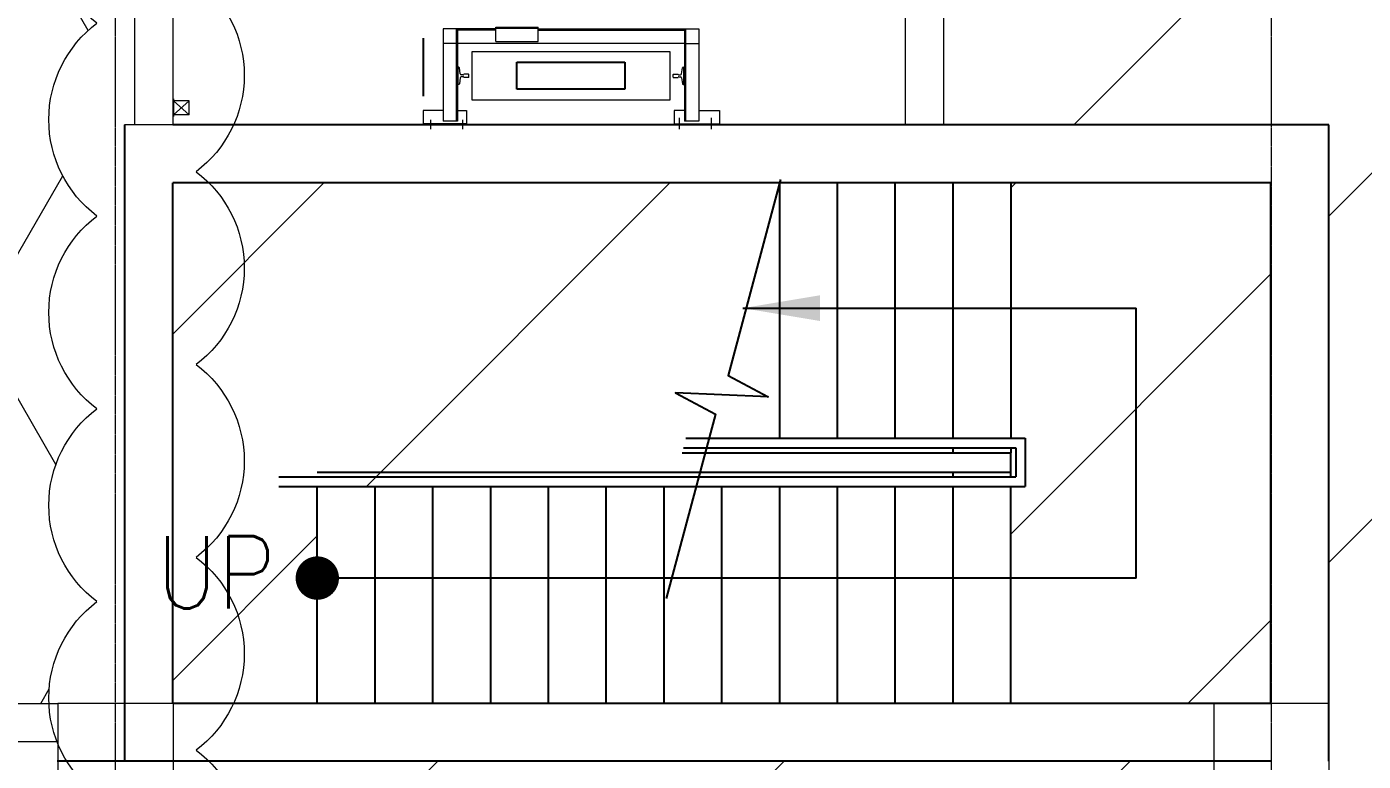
# Model space of a CAD drawing. Extents: x -59767 to 1106559, y -1290 to 1129522.
# Drawn here: x 631579 to 638517, y 461293 to 465102 of the extents above; entities that cross this region are included whole.
import ezdxf

# ---------------------------------------------------------------- set-up
doc = ezdxf.new("R2010")
doc.units = 0
doc.linetypes.add('CENTER', pattern=[2, 1.25, -0.25, 0.25, -0.25])
doc.linetypes.add('HIDDEN', pattern=[0.375, 0.25, -0.125])
doc.layers.get('0').update_dxf_attribs({"linetype": 'CONTINUOUS', "lineweight": 9})
for name, color, linetype, lineweight in [('COLUMN', 2, 'CONTINUOUS', 9), ('ELEV', 6, 'CONTINUOUS', 9), ('WALL_200', 3, 'CONTINUOUS', 9), ('중간선', 5, 'CONTINUOUS', 9), ('중심선', 1, 'CENTER', 9)]:
    doc.layers.add(name, color=color, linetype=linetype, lineweight=lineweight)
doc.layers.add('HATCH', color=6, linetype='CONTINUOUS')
doc.styles.add('ROMANS', font='romans.shx', dxfattribs={"bigfont": 'whgtxt.shx'})

# ---------------------------------------------------------------- blocks, each defined once
blk = doc.blocks.new('column600')
at = {"layer": 'COLUMN', "linetype": 'Continuous'}
blk.add_lwpolyline([(-300, -300), (300, -300), (300, 300), (-300, 300)], close=True, dxfattribs=at)
blk = doc.blocks.new('ARR')
blk.add_solid([(3, -0.5), (3, 0.5), (0, 0)])

msp = doc.modelspace()

# ---------------------------------------------------------------- hatches: boundary and pattern name
at = {"layer": '중간선'}
h = msp.add_hatch(dxfattribs=at)
h.set_pattern_fill('ANSI31', color=170, scale=400)
h.paths.add_polyline_path([(636031.7, 467556.8), (636059.7, 467556.8), (636055.7, 467553.4), (636031.7, 467553.4)])
h.paths.add_polyline_path([(636031.7, 465313.4), (636059.7, 465310.2), (636045.7, 465310.2), (636031.7, 465310.2)])
h.paths.add_polyline_path([(635995.7, 465273.3), (635997.2, 465290.4), (635997.2, 465273.3)])
h.paths.add_polyline_path([(650038.6, 454592.8), (650038.6, 460992.8), (650340, 460992.8), (650340, 461292.8), (655740, 461292.8), (655740, 460992.8), (656038.6, 460992.8), (656038.6, 454592.8), (655738.6, 454592.8), (655738.6, 454292.8), (650338.6, 454292.8), (650338.6, 454592.8)])
h.paths.add_polyline_path([(644038.6, 454592.8), (644038.6, 459892.8), (647038.6, 461292.8), (649740, 461292.8), (649740, 460992.8), (650038.6, 460992.8), (650038.6, 454592.8), (649738.6, 454592.8), (649738.6, 454292.8), (644338.6, 454292.8), (644338.6, 454592.8)])
h.paths.add_polyline_path([(656038.6, 454592.8), (656038.6, 460992.8), (656340, 460992.8), (656340, 461292.8), (661740, 461292.8), (661740, 460992.8), (662038.6, 460992.8), (662038.6, 454592.8), (661738.6, 454592.8), (661738.6, 454292.8), (656338.6, 454292.8), (656338.6, 454592.8)])
h.paths.add_polyline_path([(644038.6, 453992.8), (644338.6, 453992.8), (644338.6, 454292.8), (649738.6, 454292.8), (649738.6, 453992.8), (650038.6, 453992.8), (650038.6, 447592.8), (649738.5, 447592.8), (649738.5, 447292.8), (647038.6, 447292.8), (644038.6, 448692.8)])
h.paths.add_polyline_path([(656038.6, 447592.8), (656038.6, 453992.8), (656338.6, 453992.8), (656338.6, 454292.8), (661738.6, 454292.8), (661738.6, 453992.8), (662038.6, 453992.8), (662038.6, 447592.8), (661738.5, 447592.8), (661738.5, 447292.8), (656338.5, 447292.8), (656338.5, 447592.8)])
h.paths.add_polyline_path([(650038.6, 447592.8), (650038.6, 453992.8), (650338.6, 453992.8), (650338.6, 454292.8), (655738.6, 454292.8), (655738.6, 453992.8), (656038.6, 453992.8), (656038.6, 447592.8), (655738.5, 447592.8), (655738.5, 447292.8), (650338.5, 447292.8), (650338.5, 447592.8)])
h.paths.add_polyline_path([(644038.6, 446992.8), (644338.5, 446992.8), (644338.5, 447292.8), (647038.6, 447292.8), (650038.6, 445892.8), (650038.6, 440592.8), (649738.6, 440592.8), (649738.6, 440392.8), (644338.6, 440392.8), (644338.6, 440592.8), (644038.6, 440592.8)])
h.paths.add_polyline_path([(638038.6, 446992.8), (638338.5, 446992.8), (638338.5, 447292.8), (643738.5, 447292.8), (643738.5, 446992.8), (644038.6, 446992.8), (644038.6, 440592.8), (643738.6, 440592.8), (643738.6, 440392.8), (642792.3, 440392.8, 0.278616), (642467.8, 440798.2, 0.5), (641467.8, 440798.2, 0.5), (640467.8, 440798.2, 0.5), (639467.8, 440798.2, 0.5), (639467.8, 440426.3, 0.021131), (639427, 440392.8), (638338.6, 440392.8), (638338.6, 440592.8), (638038.6, 440592.8)])
h.paths.add_polyline_path([(656038.6, 461592.8), (656038.6, 465492.8), (661738.6, 468152.8), (661738.6, 467992.8), (662038.6, 467992.8), (662038.6, 461592.8), (661740, 461592.8), (661740, 461292.8), (656340, 461292.8), (656340, 461592.8)])
h.paths.add_polyline_path([(638038.6, 464592.9), (638038.6, 467992.8), (638338.6, 467992.8), (638338.6, 468142.8), (643738.6, 468142.8), (643738.6, 467992.8), (644038.6, 467992.8), (644038.6, 461592.8), (643740, 461592.8), (643740, 461292.8), (638340, 461292.8), (638340, 461592.8), (638337.3, 461592.8), (638337.3, 464592.9)])
h.paths.add_polyline_path([(656038.6, 446992.8), (656338.5, 446992.8), (656338.5, 447292.8), (661738.5, 447292.8), (661738.5, 446992.8), (662038.6, 446992.8), (662038.6, 440592.8), (661738.6, 440592.8), (661738.6, 440432.8), (656038.6, 443092.8), (656038.6, 446992.8)])
h.paths.add_polyline_path([(644038.6, 467992.8), (644338.6, 467992.8), (644338.6, 468142.8), (649738.6, 468142.8), (649738.6, 467992.8), (650038.6, 467992.8), (650038.6, 462692.8), (647038.6, 461292.8), (644340, 461292.8), (644340, 461592.8), (644038.6, 461592.8)])
h.paths.add_polyline_path([(632524.5, 447292.8), (637738.5, 447292.8), (637738.5, 446992.8), (638038.6, 446992.8), (638038.6, 440592.8), (637738.6, 440592.8), (637738.6, 440392.8), (632508.9, 440392.8, 0.467298), (632458.1, 441350.4, 0.5), (632458.1, 442350.4, 0.5), (632458.1, 443350.4, 0.5), (632458.1, 444350.4, 0.5), (632458.1, 445350.4, 0.5), (632458.1, 446350.4, 0.456784)])
h.paths.add_polyline_path([(632524.5, 461292.8), (637740, 461292.8), (637740, 460992.8), (638038.6, 460992.8), (638038.6, 457092.8), (632644.5, 454575.6, 0.360075), (632458.1, 455350.4, 0.5), (632458.1, 456350.4, 0.5), (632458.1, 457350.4, 0.5), (632458.1, 458350.4, 0.5), (632458.1, 459350.4, 0.5), (632458.1, 460350.4, 0.456779), (632524.5, 461292.8)])
h.paths.add_polyline_path([(632692.9, 453987.5), (638038.6, 451492.8), (638038.6, 447592.8), (637738.5, 447592.8), (637738.5, 447292.8), (632524.5, 447292.8, 0.035181), (632458.1, 447350.4, 0.5), (632458.1, 448350.4, 0.5), (632458.1, 449350.4, 0.5), (632458.1, 450350.4, 0.5), (632458.1, 451350.4, 0.5), (632458.1, 452350.4, 0.5), (632458.1, 453350.4, 0.295297), (632692.9, 453987.5)])
h.paths.add_polyline_path([(638038.6, 454592.8), (638038.6, 457092.8), (640287.3, 458142.2), (640287.3, 457040.8), (641687.3, 457040.8), (641687.3, 456990.8), (641837.3, 456990.8), (641837.3, 457140.8), (641787.3, 457140.8), (641787.3, 458440.8), (641837.3, 458440.8), (641837.3, 458590.8), (641687.3, 458590.8), (641687.3, 458540.8), (641141.5, 458540.8), (644038.6, 459892.8), (644038.6, 454592.8), (643738.6, 454592.8), (643738.6, 454292.8), (638338.6, 454292.8), (638338.6, 454592.8)])
h.paths.add_polyline_path([(638038.6, 453992.8), (638338.6, 453992.8), (638338.6, 454292.8), (643738.6, 454292.8), (643738.6, 453992.8), (644038.6, 453992.8), (644038.6, 448692.8), (638038.6, 451492.8)])
h.paths.add_polyline_path([(650038.6, 440592.8), (650338.6, 440592.8), (650338.6, 440392.8), (655738.6, 440392.8), (655738.6, 440592.8), (656038.6, 440592.8), (656038.6, 443092.8), (650038.6, 445892.8)])
h.paths.add_polyline_path([(656038.6, 465492.8), (656038.6, 467992.8), (655738.6, 467992.8), (655738.6, 468142.8), (650338.6, 468142.8), (650338.6, 467992.8), (650038.6, 467992.8), (650038.6, 462692.8)])
h.paths.add_polyline_path([(638038.6, 451492.8), (644038.6, 448692.8), (644038.6, 447592.8), (643738.5, 447592.8), (643738.5, 447292.8), (638338.5, 447292.8), (638338.5, 447592.8), (638038.6, 447592.8)])
h.paths.add_polyline_path([(638038.6, 457092.8), (638038.6, 460992.8), (638340, 460992.8), (638340, 461292.8), (643740, 461292.8), (643740, 460992.8), (644038.6, 460992.8), (644038.6, 459892.8), (641141.5, 458540.8), (640387.3, 458540.8), (640387.3, 458590.8), (640237.3, 458590.8), (640237.3, 458440.8), (640287.3, 458440.8), (640287.3, 458142.2)])
h.paths.add_polyline_path([(650038.6, 461592.8), (650038.6, 462692.8), (656038.6, 465492.8), (656038.6, 461592.8), (655740, 461592.8), (655740, 461292.8), (650340, 461292.8), (650340, 461592.8), (650038.6, 461592.8)])
h.paths.add_polyline_path([(650038.6, 446992.8), (650338.5, 446992.8), (650338.5, 447292.8), (655738.5, 447292.8), (655738.5, 446992.8), (656038.6, 446992.8), (656038.6, 443092.8), (650038.6, 445892.8)])
h.paths.add_polyline_path([(632458.1, 454350.4, 0.118577), (632644.5, 454575.6), (638038.6, 457092.8), (638038.6, 454592.8), (637738.6, 454592.8), (637738.6, 454292.8), (632524.5, 454292.8, 0.035181)])
h.paths.add_polyline_path([(632524.5, 454292.8), (637738.6, 454292.8), (637738.6, 453992.8), (638038.6, 453992.8), (638038.6, 451492.8), (632692.9, 453987.5, 0.142294), (632524.5, 454292.8)])
h.paths.add_polyline_path([(656038.6, 443092.8), (661738.6, 440432.8), (661738.6, 440392.8), (660693.1, 440392.8, 0.278616), (660368.7, 440798.2, 0.5), (659368.7, 440798.2, 0.5), (658368.7, 440798.2, 0.5), (657368.7, 440798.2, 0.5), (657368.7, 440426.3, 0.021131), (657327.8, 440392.8), (656338.6, 440392.8), (656338.6, 440592.8), (656038.6, 440592.8), (656038.6, 443092.8)])
h.paths.add_polyline_path([(661717.2, 468142.8), (656338.6, 468142.8), (656338.6, 467992.8), (656038.6, 467992.8), (656038.6, 465492.8), (661717.2, 468142.8)])
h.paths.add_polyline_path([(636338.6, 468142.8), (637738.6, 468142.8), (637738.6, 467992.8), (638038.6, 467992.8), (638038.6, 464592.9), (636338.6, 464592.9), (636338.6, 465183.5), (636338.6, 465261.8), (636338.6, 465303.5), (636367.1, 465303.5), (636367.1, 465333.5), (636119.6, 465333.5), (636119.6, 465303.5), (636138.6, 465303.5), (636138.6, 465261.8), (636138.6, 465183.5), (636138.6, 465153.2), (635943.6, 465153.2), (635943.6, 467713.8), (636079.7, 467713.8), (636111.7, 467659.6), (636083.2, 467648.4), (636080, 467610.8, -0.414214), (636072.2, 467601.6), (636047.5, 467588.6), (636055.7, 467590.6), (636059.7, 467556.8), (636055.7, 467556.8), (636031.7, 467553.4), (636059.7, 467556.8), (636066.7, 467553.4), (636059.7, 465310.2), (636045.7, 465313.4), (636031.7, 465310.2), (636059.7, 465310.2), (636045.7, 465310.2), (636044, 465294.4), (636044.2, 465273.3), (636044.2, 465257.2), (636072.2, 465263.4), (636055.7, 465276.4), (636059.7, 465310.2), (636066.7, 465313.4), (636059.7, 467556.8), (636055.7, 467556.8), (636047.5, 467588.6), (636051.2, 467601.6), (636080, 467610.8, -0.414214), (636083.2, 467610.8), (636084.7, 467659.6), (636111.7, 467659.6), (636111.7, 467713.8), (636138.6, 467713.8), (636138.6, 467683.5), (636138.6, 467563.5), (636119.6, 467563.5), (636119.6, 467533.5), (636367.1, 467533.5), (636367.1, 467563.5), (636338.6, 467563.5), (636338.6, 467683.5)])
h.paths.add_polyline_path([(647038.6, 461292.8), (650038.6, 462692.8), (650038.6, 461592.8), (649740, 461592.8), (649740, 461292.8), (647038.6, 461292.8)])
h.paths.add_polyline_path([(644038.6, 447592.8), (644038.6, 447292.8), (644338.5, 447292.8), (647038.6, 447292.8), (644038.6, 448692.8), (644038.6, 447592.8)])
h.paths.add_polyline_path([(644038.6, 447292.8), (644038.6, 447592.8), (644338.5, 447592.8), (644338.5, 447292.8)], flags=16)
h.paths.add_polyline_path([(647038.6, 447292.8), (649738.5, 447292.8), (649738.5, 446992.8), (650038.6, 446992.8), (650038.6, 445892.8), (647038.6, 447292.8)])
h = msp.add_hatch(dxfattribs=at)
h.set_pattern_fill('DIAMONDS', color=210, scale=400)
h.set_pattern_definition([(60, (0, 0), (-1099.8523, 635), []), (120, (0, 0), (-1099.8523, -635), [])])
h.paths.add_polyline_path([(620038.6, 461592.8), (620340, 461592.8), (625740, 461592.8), (626038.6, 461592.8), (626038.6, 467992.8), (625738.6, 467992.8), (625738.6, 468142.8), (620338.6, 468142.8), (620338.6, 467992.8), (620038.6, 467992.8)])
h.paths.add_polyline_path([(614038.6, 467350.4, 0.297677), (614272.2, 467992.8), (614338.6, 467992.8), (614338.6, 468142.8), (619738.6, 468142.8), (619738.6, 467992.8), (620038.6, 467992.8), (620038.6, 461592.8), (619740, 461592.8), (617934.8, 461592.8), (617934.8, 462261.7), (617934.8, 462381.7), (617963.3, 462381.7), (617963.3, 462411.7), (617715.8, 462411.7), (617715.8, 462381.7), (617734.8, 462381.7), (617734.8, 462261.7), (617734.8, 462231.4), (617539.8, 462231.4), (617539.8, 464792), (617577.9, 464792), (617577.9, 464761.7), (617561.4, 464761.7), (617561.4, 464734.7), (617579.4, 464734.7), (617579.4, 464727.7), (617563.4, 464727.7, 0.308069), (617560.6, 464729.6), (617574.4, 464729.6), (617574.4, 464732.8), (617560.6, 464732.8, 0.414214), (617554.4, 464726.6), (617554.4, 464694.5), (617554.4, 464689, 0.414214), (617560.6, 464682.8), (617563.4, 464682.8), (617563.4, 464681.8, 0.414214), (617565.4, 464679.8), (617586.4, 464679.8, -0.414214), (617590.4, 464675.8), (617590.4, 464668.8), (617585.1, 464668.8), (617581.9, 464668.8), (617581.9, 464631.8), (617581.9, 464631.6), (617570.9, 464631.6), (617570.9, 462391.6), (617577.9, 462391.6), (617581.9, 462391.6), (617581.9, 462354.6), (617585.1, 462354.6), (617590.4, 462354.6), (617590.4, 462345.6, -0.414214), (617586.4, 462341.6), (617565.4, 462341.6, 0.414214), (617563.4, 462339.6), (617563.4, 462337.9, 1.626978), (617563.4, 462326.9, 0.282749), (617566.8, 462332.4, 0.126944), (617566.1, 462335.4), (617591.9, 462335.4), (617593.4, 462335.4), (617640.4, 462335.4), (617667.8, 462335.4, 0.424945), (617670.4, 462326.9, 0.559151), (617679.4, 462332.4, 0.559151), (617670.4, 462337.9), (617670.4, 462339.6, 0.414214), (617668.4, 462341.6), (617647.4, 462341.6, -0.414214), (617643.4, 462345.6), (617643.4, 462354.6), (617651.9, 462354.6), (617651.9, 462356.6), (617651.9, 462388.4), (617655.9, 462388.4), (617655.9, 462391.6), (617662.9, 462391.6), (617662.9, 464631.6), (617655.9, 464631.6), (617655.9, 464635), (617651.9, 464635), (617651.9, 464666.8), (617651.9, 464668.8), (617643.4, 464668.8), (617643.4, 464675.8, -0.414214), (617647.4, 464679.8), (617668.4, 464679.8, 0.414214), (617670.4, 464681.8), (617670.4, 464682.8), (617673.2, 464682.8, 0.414214), (617679.4, 464689), (617679.4, 464694.5), (617679.4, 464726.6, 0.414214), (617673.2, 464732.8), (617659.4, 464732.8), (617659.4, 464729.6), (617673.2, 464729.6, 0.308069), (617670.4, 464727.7, 0.44546), (617672.4, 464723.8), (617672.4, 464691.9, 0.631141), (617671.5, 464686.6), (617670.9, 464686), (617591.9, 464686), (617562.9, 464686), (617562.4, 464686.6, 0.242372), (617563.6, 464689, 0.337188), (617561.4, 464691.9), (617561.4, 464723.8, 0.337188), (617563.6, 464726.6, 0.094132), (617563.4, 464727.7), (617579.4, 464727.7), (617579.4, 464734.7), (617561.4, 464734.7), (617561.4, 464761.7), (617577.9, 464761.7), (617577.9, 464737.8), (617680.9, 464737.8), (617707.9, 464737.8), (617707.9, 464792), (617734.8, 464792), (617734.8, 464761.7), (617734.8, 464641.7), (617715.8, 464641.7), (617715.8, 464611.7), (617963.3, 464611.7), (617963.3, 464641.7), (617934.8, 464641.7), (617934.8, 464761.7), (617934.8, 465511.7), (614188.9, 465511.7, 0.393597), (614038.6, 466350.4, 0.5)])
h.paths.add_polyline_path([(617560.6, 462288.6), (617574.4, 462288.6), (617574.4, 462291.8), (617566.1, 462291.8, 0.126944), (617566.8, 462294.8, 2.414214)], flags=16)
h.paths.add_polyline_path([(617659.4, 462291.8), (617659.4, 462288.6), (617673.2, 462288.6, 0.414214), (617679.4, 462294.8, 1.290803), (617667.8, 462291.8)], flags=16)
h.paths.add_polyline_path([(617667.8, 462291.8, -1.290803), (617679.4, 462294.8, -0.414214), (617673.2, 462288.6, -0.272919), (617667.8, 462291.8), (617673.2, 462291.8, 0.414214), (617676.2, 462294.8, 2.414214), (617673.2, 462291.8)], flags=0)
h.paths.add_polyline_path([(626038.6, 461592.8), (626340, 461592.8), (631694.2, 461592.8, -0.247883), (631943.6, 462120.7, -0.5), (631943.6, 463120.7, -0.5), (631943.6, 464120.7, -0.5), (631943.6, 465120.7, -0.5), (631943.6, 466120.7, -0.5), (631943.6, 467120.7, -0.412527), (631816.4, 467992.8), (631738.6, 467992.8), (631738.6, 468142.8), (626338.6, 468142.8), (626338.6, 467992.8), (626038.6, 467992.8)])
h = msp.add_hatch(dxfattribs=at)
h.set_pattern_fill('ANSI31', color=170, scale=400)
h.paths.add_polyline_path([(632340, 461592.9), (633087.3, 461592.9), (633387.3, 461592.9), (633687.3, 461592.9), (633987.3, 461592.9), (634287.3, 461592.9), (634587.3, 461592.9), (634887.3, 461592.9), (634887.3, 462717.9), (635054.5, 462717.9), (635067.9, 462767.9), (635074.5, 462792.9), (635101.3, 462892.9), (635108, 462917.9), (635121.4, 462967.9), (635487.3, 462967.9), (635487.3, 463642.9), (635487.3, 464291.7), (635487.6, 464292.9), (635487.3, 464292.9), (632637.3, 464292.9), (632337.3, 464292.9), (632337.3, 461592.9)])
h.paths.add_polyline_path([(634947, 463202.9), (635187.3, 463192.8), (635427.5, 463182.7), (635219.7, 463293), (635313.4, 463642.9), (635487.3, 463642.9), (635487.3, 462967.9), (635121.4, 462967.9), (635154.8, 463092.5)], flags=16)
h.paths.add_polyline_path([(633687.3, 461592.9), (633687.3, 462717.9), (633987.3, 462717.9), (633987.3, 461592.9)], flags=16)
h.paths.add_polyline_path([(634587.3, 461592.9), (634587.3, 462717.9), (634887.3, 462717.9), (634887.3, 461592.9)], flags=16)
h.paths.add_polyline_path([(634287.3, 462717.9), (634587.3, 462717.9), (634587.3, 461592.9), (634287.3, 461592.9)], flags=16)
h.paths.add_polyline_path([(633087.3, 462717.9), (633387.3, 462717.9), (633387.3, 461592.9), (633087.3, 461592.9), (633087.3, 462186.6, 0.414214), (633143.5, 462242.9, 0.414214), (633087.3, 462299.1)], flags=16)
h.paths.add_polyline_path([(633987.3, 461592.9), (633987.3, 462717.9), (634287.3, 462717.9), (634287.3, 461592.9)], flags=16)
h.paths.add_polyline_path([(633387.3, 461592.9), (633387.3, 462717.9), (633687.3, 462717.9), (633687.3, 461592.9)], flags=16)
h.paths.add_polyline_path([(635313.4, 463642.9), (635487.3, 464291.7), (635487.3, 463642.9)], flags=16)
h.paths.add_polyline_path([(633031, 462242.9, -0.414214), (633087.3, 462299.1), (633087.3, 462186.6, -0.414214)], flags=16)
h.paths.add_polyline_path([(633087.3, 462299.1, -0.414214), (633143.5, 462242.9, -0.414214), (633087.3, 462186.6)], flags=16)
h.paths.add_polyline_path([(638037.3, 461592.9), (638037.3, 464292.9), (636687.3, 464292.9), (636687.3, 463642.9), (637337.3, 463642.9), (637337.3, 462242.9), (636687.3, 462242.9), (636687.3, 461592.9)])
h.paths.add_polyline_path([(636687.3, 462242.9), (637337.3, 462242.9), (637337.3, 463642.9), (636687.3, 463642.9), (636687.3, 462967.9), (636762.3, 462967.9), (636762.3, 462717.9), (636687.3, 462717.9)])
h.paths.add_polyline_path([(632221.4, 462553.2), (632221.4, 461990.7), (632989.4, 461990.7), (632989.4, 462553.2)], flags=24)

# ---------------------------------------------------------------- linework, layer by layer
at = {"layer": 'ELEV', "color": 6}
for p, q in [((634013.6, 465025.9), (634013.6, 465100.9)), ((634233.6, 465025.9), (634233.6, 465100.9)), ((634992.7, 465015.9), (635067.7, 465015.9)), ((633817.7, 464803.4), (633817.7, 464892.4)), ((633821.7, 464892.4), (633817.7, 464892.4)), ((633829.2, 464857.6), (633825.2, 464888.9)), ((634978.2, 464857.6), (634982.2, 464888.9)), ((634985.7, 464892.4), (634989.7, 464892.4)), ((634989.7, 464803.4), (634989.7, 464892.4)), ((633829.2, 464838.1), (633825.2, 464806.9)), ((633843, 464852.6), (633834.2, 464852.6)), ((633843, 464843.1), (633834.2, 464843.1)), ((633872.7, 464855.9), (633847.7, 464855.9)), ((633872.7, 464839.9), (633847.7, 464839.9)), ((633872.7, 464855.9), (633873.7, 464854.9)), ((633873.7, 464840.9), (633872.7, 464839.9)), ((633873.7, 464840.9), (633873.7, 464854.9)), ((634934.7, 464855.9), (634933.7, 464854.9)), ((634933.7, 464840.9), (634933.7, 464854.9)), ((634933.7, 464840.9), (634934.7, 464839.9)), ((634934.7, 464855.9), (634959.7, 464855.9)), ((634934.7, 464839.9), (634959.7, 464839.9)), ((634964.3, 464852.6), (634973.2, 464852.6)), ((634964.3, 464843.1), (634973.2, 464843.1)), ((634978.2, 464838.1), (634982.2, 464806.9)), ((633821.7, 464803.4), (633817.7, 464803.4)), ((634985.7, 464803.4), (634989.7, 464803.4)), ((632338.6, 464636.4), (632338.6, 464728.4)), ((632341.6, 464728.4), (632338.6, 464728.4)), ((632341.6, 464728.4), (632341.6, 464636.4)), ((632341.6, 464718.4), (632421.6, 464646.4)), ((632341.6, 464646.4), (632421.6, 464718.4)), ((632421.6, 464718.4), (632341.6, 464718.4)), ((632421.6, 464646.4), (632421.6, 464718.4)), ((632341.6, 464636.4), (632338.6, 464636.4)), ((632421.6, 464646.4), (632341.6, 464646.4)), ((633636.1, 464667.9), (633636.1, 464592.9)), ((633674.8, 464620), (633674.8, 464571.2)), ((633814.7, 464612), (633739.7, 464612)), ((633841.7, 464620), (633841.7, 464571.2)), ((634965.6, 464630), (634965.6, 464571.2)), ((635132.5, 464630), (635132.5, 464571.2)), ((635175.1, 464667.9), (635175.1, 464592.9)), ((635108.4, 464592.9), (635116.2, 464592.9))]:
    msp.add_line(p, q, dxfattribs=at)
at = {"layer": 'ELEV', "color": 6, "linetype": 'HIDDEN'}
msp.add_line((633814.7, 465015.9), (633739.7, 465015.9), dxfattribs=at)
at = {"layer": 'ELEV', "color": 6, "lineweight": -2}
for p, q in [((634123.6, 464917.9), (634683.6, 464917.9)), ((634123.6, 464777.9), (634123.6, 464917.9)), ((634683.6, 464917.9), (634683.6, 464777.9)), ((634683.6, 464777.9), (634123.6, 464777.9))]:
    msp.add_line(p, q, dxfattribs=at)
at = {"layer": 'ELEV', "color": 6, "linetype": 'Continuous'}
msp.add_line((635067.7, 464612), (634992.7, 464612), dxfattribs=at)
at = {"layer": 'ELEV', "color": 6}
for points in [[(634013.6, 465100.9), (634233.6, 465100.9)], [(633739.7, 465090.9), (633739.7, 464612)], [(634013.6, 465090.9), (633739.7, 465090.9)], [(633808.7, 465090.9), (633808.7, 464612)], [(633814.7, 465090.9), (633814.7, 464612)], [(634013.6, 465084.9), (633814.7, 465084.9)], [(634013.6, 465094.9), (634233.6, 465094.9)], [(634013.6, 465025.9), (634233.6, 465025.9)], [(634233.6, 465090.9), (635067.7, 465090.9)], [(634233.6, 465084.9), (634992.7, 465084.9)], [(634992.7, 465090.9), (634992.7, 464612)], [(634998.7, 465090.9), (634998.7, 464612)], [(635067.7, 465090.9), (635067.7, 464612)], [(634992.7, 465015.9), (633814.7, 465015.9)], [(633739.7, 464667.9), (633636.1, 464667.9)], [(633814.7, 464667.9), (633861.2, 464667.9), (633861.2, 464592.9)], [(634992.7, 464667.9), (634940.2, 464667.9), (634940.2, 464592.9)], [(635067.7, 464667.9), (635175.1, 464667.9)], [(633861.2, 464598.9), (633636.1, 464598.9)], [(634940.2, 464598.9), (635175.1, 464598.9)]]:
    msp.add_lwpolyline(points, dxfattribs=at)
msp.add_lwpolyline([(633888.6, 464972.9), (633888.6, 464722.9), (634918.7, 464722.9), (634918.7, 464972.9)], close=True, dxfattribs=at)
for centre, radius, start, end in [((633821.7, 464888.9), 3.5, 0, 90), ((634985.7, 464888.9), 3.5, 90, 180), ((633834.2, 464857.6), 5, 180, 270), ((633834.2, 464838.1), 5, 90, 180), ((633843, 464857.6), 5, 270, 339.51268), ((633843, 464838.1), 5, 20.48732, 90), ((634964.3, 464857.6), 5, 200.48732, 270), ((634964.3, 464838.1), 5, 90, 159.51268), ((634973.2, 464857.6), 5, 270, 0), ((634973.2, 464838.1), 5, 0, 90), ((633821.7, 464806.9), 3.5, 270, 0), ((634985.7, 464806.9), 3.5, 180, 270)]:
    msp.add_arc(centre, radius, start, end, dxfattribs=at)
at = {"layer": 'HATCH', "color": 7}
for p, q in [((633637.3, 465042.9), (633637.3, 464742.9)), ((632087.3, 464592.9), (632087.3, 461292.9)), ((632637.3, 464592.9), (632337.3, 464592.9)), ((638337.3, 464592.9), (632637.3, 464592.9)), ((638337.3, 461292.9), (638337.3, 464592.9)), ((632637.3, 464292.9), (632337.3, 464292.9)), ((632337.3, 461592.9), (632337.3, 464292.9)), ((638037.3, 464292.9), (632637.3, 464292.9)), ((635487.3, 462967.9), (635487.3, 464292.9)), ((635787.3, 462967.9), (635787.3, 464292.9)), ((636087.3, 462967.9), (636087.3, 464292.9)), ((636387.3, 462967.9), (636387.3, 464292.9)), ((636687.3, 464292.9), (636687.3, 462967.9)), ((638037.3, 461592.9), (638037.3, 464292.9)), ((635296.6, 463642.9), (637337.3, 463642.9)), ((637337.3, 462242.9), (637337.3, 463642.9)), ((635000.9, 462967.9), (636762.3, 462967.9)), ((636762.3, 462967.9), (636762.3, 462717.9)), ((634980.8, 462892.9), (636687.3, 462892.9)), ((634987.5, 462917.9), (636712.3, 462917.9)), ((636387.3, 462892.9), (636387.3, 462917.9)), ((636687.3, 462917.9), (636687.3, 462892.9)), ((636687.3, 462767.9), (636687.3, 462892.9)), ((636712.3, 462917.9), (636712.3, 462767.9)), ((632887.3, 462767.9), (636712.3, 462767.9)), ((633087.3, 462792.9), (636687.3, 462792.9)), ((636387.3, 462767.9), (636387.3, 462792.9)), ((632887.3, 462717.9), (636762.3, 462717.9)), ((633087.3, 461592.9), (633087.3, 462717.9)), ((633387.3, 461592.9), (633387.3, 462717.9)), ((633687.3, 461592.9), (633687.3, 462717.9)), ((633987.3, 461592.9), (633987.3, 462717.9)), ((634287.3, 461592.9), (634287.3, 462717.9)), ((634587.3, 461592.9), (634587.3, 462717.9)), ((634887.3, 461592.9), (634887.3, 462717.9)), ((635187.3, 461592.9), (635187.3, 462717.9)), ((635487.3, 461592.9), (635487.3, 462717.9)), ((635787.3, 461592.9), (635787.3, 462717.9)), ((636087.3, 461592.9), (636087.3, 462717.9)), ((636387.3, 461592.9), (636387.3, 462717.9)), ((636687.3, 461592.9), (636687.3, 462717.9)), ((637337.3, 462242.9), (633087.3, 462242.9)), ((638037.3, 461592.9), (632337.3, 461592.9)), ((638037.3, 461292.9), (631737.3, 461292.9)), ((638037.3, 461292.9), (632637.3, 461292.9))]:
    msp.add_line(p, q, dxfattribs=at)
msp.add_lwpolyline([(635492, 464309.4), (635219.7, 463293), (635427.5, 463182.7), (635187.3, 463192.8), (634947, 463202.9), (635154.8, 463092.5), (634898.7, 462136.7)], dxfattribs=at)
at = {"layer": 'HATCH', "color": 7, "const_width": 112.5}
msp.add_lwpolyline([(633143.5, 462242.9, -1), (633031, 462242.9, -1)], format="xyb", close=True, dxfattribs=at)
at = {"layer": 'WALL_200', "ltscale": 0.5}
for q in [(633038.6, 464592.9), (633636.1, 464592.9, -1)]:
    msp.add_line((636138.6, 464592.9), q, dxfattribs=at)
for points in [[(636338.6, 464592.9), (636338.6, 465261.8), (636138.6, 465261.8), (636138.6, 464591.5)], [(632338.6, 464592.9), (632338.6, 465183.5), (632138.6, 465183.5), (632138.6, 464591.5)]]:
    msp.add_lwpolyline(points, dxfattribs=at)
msp.add_lwpolyline([(626340, 461592.8), (631740, 461592.8), (631740, 461392.8), (626340, 461392.8)], close=True, dxfattribs=at)
at = {"layer": '중간선', "color": 2}
msp.add_line((632337.3, 464592.9), (632087.3, 464592.9), dxfattribs=at)
at = {"layer": '중간선', "color": 10}
msp.add_lwpolyline([(631943.6, 461120.7, -0.5), (631943.6, 462120.7, -0.5), (631943.6, 463120.7, -0.5), (631943.6, 464120.7, -0.5), (631943.6, 465120.7, -0.5), (631943.6, 466120.7, -0.5), (631943.6, 467120.7, -0.5), (631943.6, 468120.7, -0.5), (631943.6, 468835.8, -0.5), (632458.1, 468350.4, -0.5), (632458.1, 467350.4, -0.5), (632458.1, 466350.4, -0.5), (632458.1, 465350.4, -0.5), (632458.1, 464350.4, -0.5), (632458.1, 463350.4, -0.5), (632458.1, 462350.4, -0.5), (632458.1, 461350.4, -0.5), (632458.1, 460350.4, -0.5)], format="xyb", dxfattribs=at)
at = {"layer": '중심선'}
for p, q in [((632038.6, 469140.2), (632038.6, 405642.8)), ((638038.6, 469140.2), (638038.6, 405642.8))]:
    msp.add_line(p, q, dxfattribs=at)

# ---------------------------------------------------------------- block references
at = {"layer": 'COLUMN', "linetype": 'Continuous'}
for p in [(632040, 461292.8), (638040, 461292.8)]:
    msp.add_blockref('column600', p, dxfattribs=at)
at = {"layer": 'HATCH', "color": 7, "xscale": 133.3333333333333, "yscale": 133.3333333333333, "zscale": 133.3333333333333}
msp.add_blockref('ARR', (635296.6, 463642.9), dxfattribs=at)

# ---------------------------------------------------------------- texts
at = {"layer": 'HATCH', "color": 7, "style": 'ROMANS', "width": 0.9}
msp.add_text('UP', height=375, dxfattribs=at).set_placement((632251, 462084.5))

doc.saveas('drawing.dxf')
